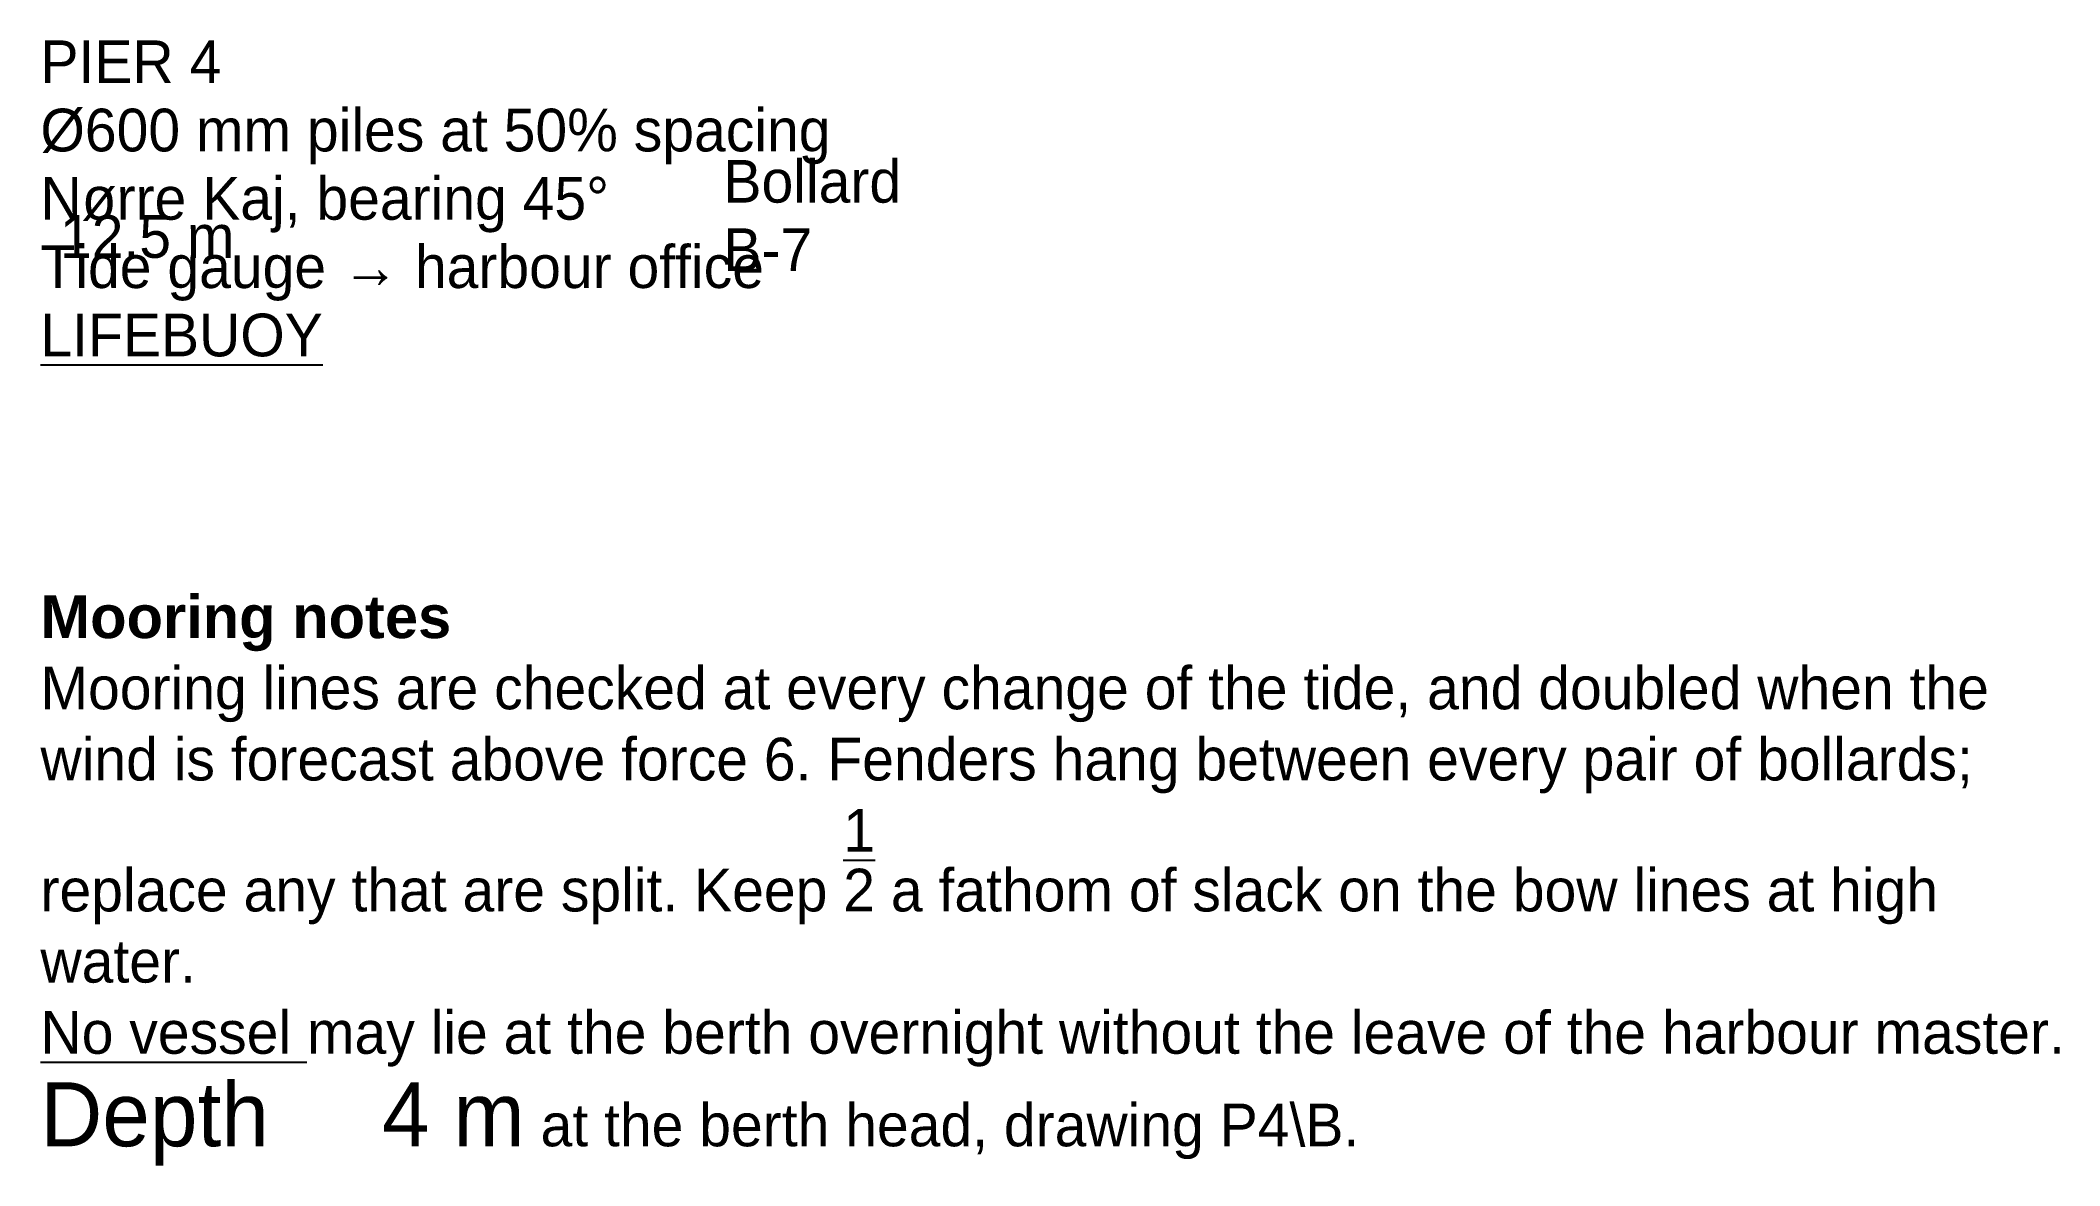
# Model space of a CAD drawing. Extents: x 0 to 118, y -53 to 12.
import ezdxf

# ---------------------------------------------------------------- set-up
doc = ezdxf.new("R2010")
doc.units = 0
doc.dimstyles.get("Standard").update_dxf_attribs({"dimtxt": 0.18, "dimasz": 0.18, "dimexe": 0.18, "dimexo": 0.0625, "dimgap": 0.09, "dimtad": 0, "dimtih": 1, "dimtoh": 1, "dimdec": 4, "dimzin": 0, "dimdsep": 46, "dimcen": 0.09, "dimadec": 0, "dimazin": 0, "dimtfac": 1, "dimtdec": 4, "dimtofl": 0, "dimtmove": 0, "dimatfit": 3, "dimfxl": 1, "dimtolj": 1, "dimtzin": 0, "dimarcsym": 0})

# ---------------------------------------------------------------- blocks, each defined once
blk = doc.blocks.new('BOLLARD')
blk.add_text('Bollard', height=2.5).set_placement((0, 3))
blk.add_attdef('NUMBER', (0, -1), '', height=2.5)
blk = doc.blocks.new('*D1')
at = {"insert": (6.25, 1), "char_height": 2.5, "attachment_point": 5}
blk.add_mtext('12.5 m', dxfattribs=at)

msp = doc.modelspace()

# ---------------------------------------------------------------- block references
msp.add_blockref('BOLLARD', (40, 0)).add_auto_attribs({'NUMBER': 'B-7'})

# ---------------------------------------------------------------- texts
for s, p in [('PIER 4', (0, 10)), ('%%c600 mm piles at 50% spacing', (0, 6)), ('Nørre Kaj, bearing 45%%d', (0, 2)), ('Tide gauge → harbour office', (0, -2)), ('%%uLIFEBUOY%%u', (0, -6))]:
    msp.add_text(s, height=2.5).set_placement(p)
at = {"insert": (0, -20), "char_height": 2.5, "width": 120, "attachment_point": 1}
msp.add_mtext('{\\fArial|b1|i0|c0|p34;Mooring notes}\\PMooring lines are checked at every change of the tide, and doubled when the wind is forecast above force 6. Fenders hang between every pair of bollards; replace any that are split. Keep \\S1/2; a fathom of slack on the bow lines at high water.\\P\\LNo vessel\\l may lie at the berth overnight without the leave of the harbour master. {\\H1.5x;Depth^I4 m} at the berth head, drawing P4\\\\B.', dxfattribs=at)

# ---------------------------------------------------------------- dimensions: what is measured, and where the dimension line sits
dim = msp.add_linear_dim(base=(12.5, 2), p1=(0, 0), p2=(12.5, 0), text='<> m', dimstyle='Standard')
dim.commit()
dim.dimension.update_dxf_attribs({"geometry": '*D1', "text_midpoint": (6.25, 3)})

doc.saveas('drawing.dxf')
